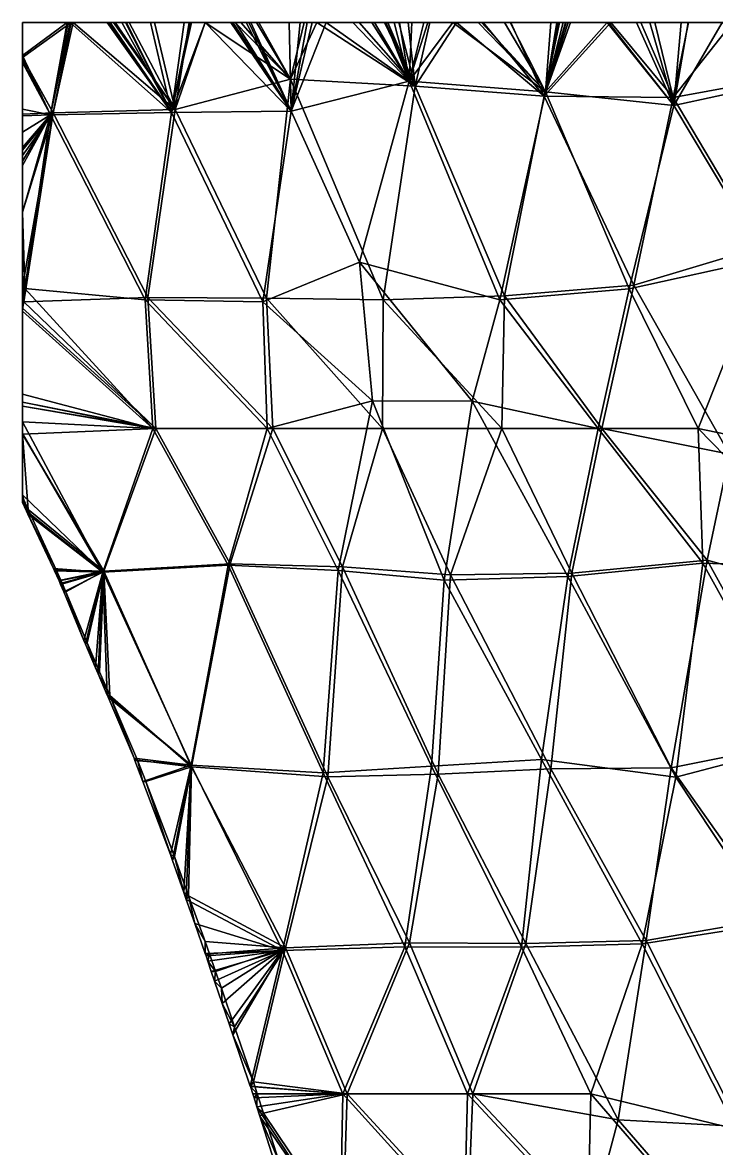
# Model space of a CAD drawing. Extents: x 373697 to 374005, y 6959904 to 6960301.
# Drawn here: x 373696.9 to 373808.4, y 6960119.6 to 6960300.5 of the extents above; entities that cross this region are included whole.
import ezdxf

# ---------------------------------------------------------------- set-up
doc = ezdxf.new("R2010")
doc.units = 0
doc.layers.add('Falla_Este', color=7, linetype='CONTINUOUS')

msp = doc.modelspace()

# ---------------------------------------------------------------- linework, layer by layer
at = {"layer": 'Falla_Este'}
for points in [[(373696.93, 6960300.54, 58.65), (373696.93, 6960295.25, 55.69), (373696.93, 6960300.54, 57.58)], [(373696.93, 6960295.25, 55.69), (373696.93, 6960294.94, 54.48), (373696.93, 6960300.54, 57.58)], [(373704.12, 6960300.54, 67.99), (373696.93, 6960300.54, 58.65), (373704.76, 6960300.54, 67.64)], [(373696.93, 6960300.54, 58.65), (373696.93, 6960300.54, 57.58), (373704.76, 6960300.54, 67.64)], [(373696.93, 6960294.94, 54.48), (373704.76, 6960300.54, 67.64), (373696.93, 6960300.54, 57.58)], [(373696.93, 6960294.94, 54.48), (373701.83, 6960286.06, 55.87), (373704.76, 6960300.54, 67.64)], [(373696.93, 6960300.54, 58.65), (373704.12, 6960300.54, 67.99), (373696.93, 6960295.25, 55.69)], [(373704.12, 6960300.54, 67.99), (373701.41, 6960285.71, 56.19), (373696.93, 6960295.25, 55.69)], [(373704.27, 6960300.54, 68.2), (373701.41, 6960285.71, 56.19), (373704.12, 6960300.54, 67.99)], [(373704.56, 6960300.54, 68.58), (373701.41, 6960285.71, 56.19), (373704.27, 6960300.54, 68.2)], [(373720.86, 6960286.08, 82.58), (373701.41, 6960285.71, 56.19), (373704.56, 6960300.54, 68.58)], [(373704.76, 6960300.54, 67.64), (373701.83, 6960286.06, 55.87), (373705.07, 6960300.54, 68.05)], [(373701.83, 6960286.06, 55.87), (373721.42, 6960286.57, 82.15), (373705.07, 6960300.54, 68.05)], [(373704.27, 6960300.54, 68.2), (373704.12, 6960300.54, 67.99), (373704.76, 6960300.54, 67.64)], [(373704.56, 6960300.54, 68.58), (373704.27, 6960300.54, 68.2), (373705.07, 6960300.54, 68.05)], [(373704.27, 6960300.54, 68.2), (373704.76, 6960300.54, 67.64), (373705.07, 6960300.54, 68.05)], [(373710.54, 6960300.54, 76.64), (373704.56, 6960300.54, 68.58), (373705.07, 6960300.54, 68.05)], [(373720.86, 6960286.08, 82.58), (373704.56, 6960300.54, 68.58), (373710.54, 6960300.54, 76.64)], [(373705.07, 6960300.54, 68.05), (373711.54, 6960300.54, 76.64), (373710.54, 6960300.54, 76.64)], [(373705.07, 6960300.54, 68.05), (373721.42, 6960286.57, 82.15), (373711.54, 6960300.54, 76.64)], [(373711.54, 6960300.54, 76.64), (373710.79, 6960300.54, 76.98), (373710.54, 6960300.54, 76.64)], [(373720.86, 6960286.08, 82.58), (373710.54, 6960300.54, 76.64), (373710.79, 6960300.54, 76.98)], [(373711.81, 6960300.54, 77), (373710.79, 6960300.54, 76.98), (373711.54, 6960300.54, 76.64)], [(373710.98, 6960300.54, 77.23), (373710.79, 6960300.54, 76.98), (373711.81, 6960300.54, 77)], [(373720.86, 6960286.08, 82.58), (373710.79, 6960300.54, 76.98), (373710.98, 6960300.54, 77.23)], [(373710.98, 6960300.54, 77.23), (373711.81, 6960300.54, 77), (373712.86, 6960300.54, 79.77)], [(373712.86, 6960300.54, 79.77), (373720.86, 6960286.08, 82.58), (373710.98, 6960300.54, 77.23)], [(373711.54, 6960300.54, 76.64), (373721.42, 6960286.57, 82.15), (373711.81, 6960300.54, 77)], [(373712.86, 6960300.54, 79.77), (373711.81, 6960300.54, 77), (373714.07, 6960300.54, 80)], [(373721.42, 6960286.57, 82.15), (373714.07, 6960300.54, 80), (373711.81, 6960300.54, 77)], [(373713.49, 6960300.54, 80.61), (373712.86, 6960300.54, 79.77), (373714.07, 6960300.54, 80)], [(373720.86, 6960286.08, 82.58), (373712.86, 6960300.54, 79.77), (373713.49, 6960300.54, 80.61)], [(373713.6, 6960300.54, 80.76), (373713.49, 6960300.54, 80.61), (373714.07, 6960300.54, 80)], [(373713.6, 6960300.54, 80.76), (373720.86, 6960286.08, 82.58), (373713.49, 6960300.54, 80.61)], [(373717.5, 6960300.54, 85.9), (373713.6, 6960300.54, 80.76), (373718.1, 6960300.54, 85.25)], [(373714.07, 6960300.54, 80), (373718.1, 6960300.54, 85.25), (373713.6, 6960300.54, 80.76)], [(373717.5, 6960300.54, 85.9), (373720.86, 6960286.08, 82.58), (373713.6, 6960300.54, 80.76)], [(373714.07, 6960300.54, 80), (373721.42, 6960286.57, 82.15), (373718.1, 6960300.54, 85.25)], [(373722.89, 6960300.54, 93.01), (373717.5, 6960300.54, 85.9), (373723.7, 6960300.54, 92.56)], [(373718.1, 6960300.54, 85.25), (373723.7, 6960300.54, 92.56), (373717.5, 6960300.54, 85.9)], [(373722.89, 6960300.54, 93.01), (373720.86, 6960286.08, 82.58), (373717.5, 6960300.54, 85.9)], [(373718.1, 6960300.54, 85.25), (373721.42, 6960286.57, 82.15), (373723.7, 6960300.54, 92.56)], [(373720.86, 6960286.08, 82.58), (373722.89, 6960300.54, 93.01), (373723.82, 6960300.54, 94.25)], [(373724.04, 6960300.54, 94.54), (373720.86, 6960286.08, 82.58), (373723.82, 6960300.54, 94.25)], [(373726.26, 6960300.54, 97.59), (373720.86, 6960286.08, 82.58), (373724.04, 6960300.54, 94.54)], [(373740.09, 6960286.31, 109.07), (373720.86, 6960286.08, 82.58), (373726.26, 6960300.54, 97.59)], [(373723.7, 6960300.54, 92.56), (373721.42, 6960286.57, 82.15), (373726.26, 6960300.54, 96.01)], [(373726.26, 6960300.54, 96.01), (373721.42, 6960286.57, 82.15), (373739.99, 6960291.44, 109.76)], [(373723.82, 6960300.54, 94.25), (373722.89, 6960300.54, 93.01), (373723.7, 6960300.54, 92.56)], [(373724.04, 6960300.54, 94.54), (373723.82, 6960300.54, 94.25), (373723.7, 6960300.54, 92.56)], [(373724.04, 6960300.54, 94.54), (373723.7, 6960300.54, 92.56), (373726.26, 6960300.54, 96.01)], [(373726.26, 6960300.54, 97.59), (373724.04, 6960300.54, 94.54), (373726.26, 6960300.54, 96.01)], [(373730.39, 6960300.54, 103.25), (373726.26, 6960300.54, 97.59), (373731.09, 6960300.54, 102.52)], [(373726.26, 6960300.54, 97.59), (373726.26, 6960300.54, 96.01), (373731.09, 6960300.54, 102.52)], [(373726.26, 6960300.54, 96.01), (373739.99, 6960291.44, 109.76), (373731.09, 6960300.54, 102.52)], [(373740.09, 6960286.31, 109.07), (373726.26, 6960300.54, 97.59), (373730.39, 6960300.54, 103.25)], [(373730.68, 6960300.54, 103.66), (373730.39, 6960300.54, 103.25), (373731.09, 6960300.54, 102.52)], [(373730.68, 6960300.54, 103.66), (373740.09, 6960286.31, 109.07), (373730.39, 6960300.54, 103.25)], [(373731.14, 6960300.54, 104.29), (373730.68, 6960300.54, 103.66), (373731.98, 6960300.54, 103.72)], [(373730.68, 6960300.54, 103.66), (373731.09, 6960300.54, 102.52), (373731.98, 6960300.54, 103.72)], [(373731.14, 6960300.54, 104.29), (373740.09, 6960286.31, 109.07), (373730.68, 6960300.54, 103.66)], [(373731.09, 6960300.54, 102.52), (373739.99, 6960291.44, 109.76), (373731.98, 6960300.54, 103.72)], [(373732.87, 6960300.54, 106.66), (373731.14, 6960300.54, 104.29), (373731.98, 6960300.54, 103.72)], [(373740.09, 6960286.31, 109.07), (373731.14, 6960300.54, 104.29), (373732.87, 6960300.54, 106.66)], [(373732.87, 6960300.54, 106.66), (373731.98, 6960300.54, 103.72), (373734.48, 6960300.54, 107.11)], [(373739.99, 6960291.44, 109.76), (373734.48, 6960300.54, 107.11), (373731.98, 6960300.54, 103.72)], [(373733.28, 6960300.54, 107.18), (373732.87, 6960300.54, 106.66), (373734.48, 6960300.54, 107.11)], [(373733.28, 6960300.54, 107.18), (373740.09, 6960286.31, 109.07), (373732.87, 6960300.54, 106.66)], [(373733.61, 6960300.54, 107.62), (373733.28, 6960300.54, 107.18), (373734.48, 6960300.54, 107.11)], [(373733.61, 6960300.54, 107.62), (373740.09, 6960286.31, 109.07), (373733.28, 6960300.54, 107.18)], [(373734.48, 6960300.54, 107.11), (373734.88, 6960300.54, 107.62), (373733.61, 6960300.54, 107.62)], [(373734.88, 6960300.54, 107.62), (373739.75, 6960300.54, 115.59), (373733.61, 6960300.54, 107.62)], [(373739.75, 6960300.54, 115.59), (373740.09, 6960286.31, 109.07), (373733.61, 6960300.54, 107.62)], [(373734.48, 6960300.54, 107.11), (373739.99, 6960291.44, 109.76), (373734.88, 6960300.54, 107.62)], [(373739.75, 6960300.54, 115.59), (373734.88, 6960300.54, 107.62), (373742.16, 6960300.54, 117.01)], [(373734.88, 6960300.54, 107.62), (373739.99, 6960291.44, 109.76), (373742.16, 6960300.54, 117.01)], [(373741.52, 6960300.54, 117.87), (373739.75, 6960300.54, 115.59), (373742.16, 6960300.54, 117.01)], [(373741.52, 6960300.54, 117.87), (373740.09, 6960286.31, 109.07), (373739.75, 6960300.54, 115.59)], [(373742.16, 6960300.54, 117.01), (373739.99, 6960291.44, 109.76), (373744.19, 6960300.54, 119.66)], [(373744.19, 6960300.54, 119.66), (373739.99, 6960291.44, 109.76), (373760.01, 6960290.31, 135.34)], [(373740.09, 6960286.31, 109.07), (373741.52, 6960300.54, 117.87), (373742.62, 6960300.54, 119.3)], [(373743.47, 6960300.54, 120.42), (373740.09, 6960286.31, 109.07), (373742.62, 6960300.54, 119.3)], [(373745.7, 6960300.54, 123.35), (373740.09, 6960286.31, 109.07), (373743.47, 6960300.54, 120.42)], [(373759.02, 6960291.11, 136.25), (373740.09, 6960286.31, 109.07), (373745.7, 6960300.54, 123.35)], [(373742.62, 6960300.54, 119.3), (373741.52, 6960300.54, 117.87), (373742.16, 6960300.54, 117.01)], [(373742.62, 6960300.54, 119.3), (373742.16, 6960300.54, 117.01), (373744.19, 6960300.54, 119.66)], [(373743.47, 6960300.54, 120.42), (373742.62, 6960300.54, 119.3), (373744.19, 6960300.54, 119.66)], [(373745.7, 6960300.54, 123.35), (373743.47, 6960300.54, 120.42), (373744.19, 6960300.54, 119.66)], [(373745.7, 6960300.54, 123.35), (373744.19, 6960300.54, 119.66), (373751.01, 6960300.54, 128.56)], [(373744.19, 6960300.54, 119.66), (373760.01, 6960290.31, 135.34), (373751.01, 6960300.54, 128.56)], [(373749.99, 6960300.54, 128.98), (373745.7, 6960300.54, 123.35), (373751.01, 6960300.54, 128.56)], [(373759.02, 6960291.11, 136.25), (373745.7, 6960300.54, 123.35), (373749.99, 6960300.54, 128.98)], [(373753.01, 6960300.54, 132.94), (373749.99, 6960300.54, 128.98), (373751.01, 6960300.54, 128.56)], [(373759.02, 6960291.11, 136.25), (373749.99, 6960300.54, 128.98), (373753.01, 6960300.54, 132.94)], [(373753.01, 6960300.54, 132.94), (373751.01, 6960300.54, 128.56), (373755.04, 6960300.54, 133.82)], [(373751.01, 6960300.54, 128.56), (373760.01, 6960290.31, 135.34), (373755.04, 6960300.54, 133.82)], [(373753.48, 6960300.54, 133.56), (373753.01, 6960300.54, 132.94), (373755.04, 6960300.54, 133.82)], [(373759.02, 6960291.11, 136.25), (373753.01, 6960300.54, 132.94), (373753.48, 6960300.54, 133.56)], [(373755.27, 6960300.54, 135.81), (373753.48, 6960300.54, 133.56), (373755.04, 6960300.54, 133.82)], [(373755.27, 6960300.54, 135.81), (373759.02, 6960291.11, 136.25), (373753.48, 6960300.54, 133.56)], [(373755.27, 6960300.54, 135.81), (373755.04, 6960300.54, 133.82), (373755.59, 6960300.54, 134.51)], [(373760.01, 6960290.31, 135.34), (373755.59, 6960300.54, 134.51), (373755.04, 6960300.54, 133.82)], [(373755.59, 6960300.54, 136.21), (373755.27, 6960300.54, 135.81), (373755.59, 6960300.54, 134.51)], [(373755.59, 6960300.54, 136.21), (373759.02, 6960291.11, 136.25), (373755.27, 6960300.54, 135.81)], [(373756.62, 6960300.54, 137.5), (373755.59, 6960300.54, 136.21), (373757.37, 6960300.54, 136.72)], [(373755.59, 6960300.54, 136.21), (373755.59, 6960300.54, 134.51), (373757.37, 6960300.54, 136.72)], [(373760.01, 6960290.31, 135.34), (373757.37, 6960300.54, 136.72), (373755.59, 6960300.54, 134.51)], [(373756.62, 6960300.54, 137.5), (373759.02, 6960291.11, 136.25), (373755.59, 6960300.54, 136.21)], [(373757.37, 6960300.54, 136.72), (373757.48, 6960300.54, 138.59), (373756.62, 6960300.54, 137.5)], [(373757.48, 6960300.54, 138.59), (373759.02, 6960291.11, 136.25), (373756.62, 6960300.54, 137.5)], [(373758.87, 6960300.54, 138.59), (373757.48, 6960300.54, 138.59), (373757.37, 6960300.54, 136.72)], [(373760.01, 6960290.31, 135.34), (373758.87, 6960300.54, 138.59), (373757.37, 6960300.54, 136.72)], [(373758.87, 6960300.54, 138.59), (373759.45, 6960300.54, 141.07), (373757.48, 6960300.54, 138.59)], [(373759.45, 6960300.54, 141.07), (373759.02, 6960291.11, 136.25), (373757.48, 6960300.54, 138.59)], [(373762.36, 6960300.54, 142.93), (373759.45, 6960300.54, 141.07), (373758.87, 6960300.54, 138.59)], [(373760.01, 6960290.31, 135.34), (373762.36, 6960300.54, 142.93), (373758.87, 6960300.54, 138.59)], [(373761.37, 6960300.54, 143.48), (373759.02, 6960291.11, 136.25), (373759.45, 6960300.54, 141.07)], [(373762.01, 6960300.54, 144.27), (373759.02, 6960291.11, 136.25), (373761.37, 6960300.54, 143.48)], [(373766.05, 6960300.54, 149.23), (373759.02, 6960291.11, 136.25), (373762.01, 6960300.54, 144.27)], [(373780.92, 6960289.42, 162.39), (373759.02, 6960291.11, 136.25), (373766.05, 6960300.54, 149.23)], [(373761.37, 6960300.54, 143.48), (373759.45, 6960300.54, 141.07), (373762.36, 6960300.54, 142.93)], [(373760.01, 6960290.31, 135.34), (373766.61, 6960300.54, 148.16), (373762.36, 6960300.54, 142.93)], [(373760.01, 6960290.31, 135.34), (373780.73, 6960288.7, 160.08), (373766.61, 6960300.54, 148.16)], [(373762.01, 6960300.54, 144.27), (373761.37, 6960300.54, 143.48), (373762.36, 6960300.54, 142.93)], [(373766.05, 6960300.54, 149.23), (373762.01, 6960300.54, 144.27), (373766.61, 6960300.54, 148.16)], [(373762.01, 6960300.54, 144.27), (373762.36, 6960300.54, 142.93), (373766.61, 6960300.54, 148.16)], [(373770.12, 6960300.54, 154.23), (373766.05, 6960300.54, 149.23), (373770.89, 6960300.54, 153.41)], [(373766.05, 6960300.54, 149.23), (373766.61, 6960300.54, 148.16), (373770.89, 6960300.54, 153.41)], [(373780.92, 6960289.42, 162.39), (373766.05, 6960300.54, 149.23), (373770.12, 6960300.54, 154.23)], [(373766.61, 6960300.54, 148.16), (373780.73, 6960288.7, 160.08), (373770.89, 6960300.54, 153.41)], [(373770.66, 6960300.54, 154.89), (373770.12, 6960300.54, 154.23), (373770.89, 6960300.54, 153.41)], [(373780.92, 6960289.42, 162.39), (373770.12, 6960300.54, 154.23), (373770.66, 6960300.54, 154.89)], [(373770.89, 6960300.54, 153.41), (373775.33, 6960300.54, 158.88), (373770.66, 6960300.54, 154.89)], [(373774.34, 6960300.54, 159.42), (373770.66, 6960300.54, 154.89), (373775.33, 6960300.54, 158.88)], [(373774.34, 6960300.54, 159.42), (373780.92, 6960289.42, 162.39), (373770.66, 6960300.54, 154.89)], [(373770.89, 6960300.54, 153.41), (373780.73, 6960288.7, 160.08), (373775.33, 6960300.54, 158.88)], [(373775.25, 6960300.54, 160.54), (373774.34, 6960300.54, 159.42), (373775.33, 6960300.54, 158.88)], [(373775.25, 6960300.54, 160.54), (373780.92, 6960289.42, 162.39), (373774.34, 6960300.54, 159.42)], [(373775.33, 6960300.54, 158.88), (373783.19, 6960300.54, 168.32), (373775.25, 6960300.54, 160.54)], [(373781.76, 6960300.54, 168.38), (373775.25, 6960300.54, 160.54), (373783.19, 6960300.54, 168.32)], [(373781.76, 6960300.54, 168.38), (373780.92, 6960289.42, 162.39), (373775.25, 6960300.54, 160.54)], [(373780.73, 6960288.7, 160.08), (373783.19, 6960300.54, 168.32), (373775.33, 6960300.54, 158.88)], [(373784.26, 6960300.54, 169.57), (373780.73, 6960288.7, 160.08), (373784.57, 6960300.54, 169.94)], [(373783.19, 6960300.54, 168.32), (373780.73, 6960288.7, 160.08), (373784.26, 6960300.54, 169.57)], [(373784.57, 6960300.54, 169.94), (373780.73, 6960288.7, 160.08), (373784.92, 6960300.54, 170.35)], [(373784.92, 6960300.54, 170.35), (373780.73, 6960288.7, 160.08), (373791.41, 6960300.54, 177.94)], [(373791.41, 6960300.54, 177.94), (373780.73, 6960288.7, 160.08), (373801.41, 6960288.48, 184.19)], [(373782.74, 6960300.54, 169.57), (373780.92, 6960289.42, 162.39), (373781.76, 6960300.54, 168.38)], [(373782.97, 6960300.54, 169.84), (373780.92, 6960289.42, 162.39), (373782.74, 6960300.54, 169.57)], [(373783.03, 6960300.54, 169.92), (373780.92, 6960289.42, 162.39), (373782.97, 6960300.54, 169.84)], [(373783.77, 6960300.54, 170.78), (373780.92, 6960289.42, 162.39), (373783.03, 6960300.54, 169.92)], [(373784.11, 6960300.54, 171.18), (373780.92, 6960289.42, 162.39), (373783.77, 6960300.54, 170.78)], [(373784.92, 6960300.54, 172.14), (373780.92, 6960289.42, 162.39), (373784.11, 6960300.54, 171.18)], [(373790.82, 6960300.54, 179.05), (373780.92, 6960289.42, 162.39), (373784.92, 6960300.54, 172.14)], [(373801.56, 6960287.21, 185.59), (373780.92, 6960289.42, 162.39), (373790.82, 6960300.54, 179.05)], [(373782.74, 6960300.54, 169.57), (373781.76, 6960300.54, 168.38), (373783.19, 6960300.54, 168.32)], [(373783.19, 6960300.54, 168.32), (373784.26, 6960300.54, 169.57), (373782.74, 6960300.54, 169.57)], [(373784.26, 6960300.54, 169.57), (373782.97, 6960300.54, 169.84), (373782.74, 6960300.54, 169.57)], [(373784.26, 6960300.54, 169.57), (373783.03, 6960300.54, 169.92), (373782.97, 6960300.54, 169.84)], [(373784.57, 6960300.54, 169.94), (373783.03, 6960300.54, 169.92), (373784.26, 6960300.54, 169.57)], [(373783.77, 6960300.54, 170.78), (373783.03, 6960300.54, 169.92), (373784.57, 6960300.54, 169.94)], [(373784.11, 6960300.54, 171.18), (373783.77, 6960300.54, 170.78), (373784.92, 6960300.54, 170.35)], [(373783.77, 6960300.54, 170.78), (373784.57, 6960300.54, 169.94), (373784.92, 6960300.54, 170.35)], [(373784.92, 6960300.54, 172.14), (373784.11, 6960300.54, 171.18), (373784.92, 6960300.54, 170.35)], [(373790.82, 6960300.54, 179.05), (373784.92, 6960300.54, 172.14), (373791.41, 6960300.54, 177.94)], [(373784.92, 6960300.54, 172.14), (373784.92, 6960300.54, 170.35), (373791.41, 6960300.54, 177.94)], [(373791.02, 6960300.54, 179.29), (373790.82, 6960300.54, 179.05), (373791.41, 6960300.54, 177.94)], [(373791.02, 6960300.54, 179.29), (373801.56, 6960287.21, 185.59), (373790.82, 6960300.54, 179.05)], [(373795.53, 6960300.54, 184.57), (373791.02, 6960300.54, 179.29), (373796.21, 6960300.54, 183.56)], [(373791.02, 6960300.54, 179.29), (373791.41, 6960300.54, 177.94), (373796.21, 6960300.54, 183.56)], [(373801.56, 6960287.21, 185.59), (373791.02, 6960300.54, 179.29), (373795.53, 6960300.54, 184.57)], [(373801.41, 6960288.48, 184.19), (373796.21, 6960300.54, 183.56), (373791.41, 6960300.54, 177.94)], [(373795.53, 6960300.54, 184.58), (373795.53, 6960300.54, 184.57), (373796.21, 6960300.54, 183.56)], [(373797.67, 6960300.54, 187.08), (373795.53, 6960300.54, 184.58), (373798.49, 6960300.54, 186.21)], [(373795.53, 6960300.54, 184.58), (373796.21, 6960300.54, 183.56), (373798.49, 6960300.54, 186.21)], [(373795.53, 6960300.54, 184.58), (373801.56, 6960287.21, 185.59), (373795.53, 6960300.54, 184.57)], [(373797.67, 6960300.54, 187.08), (373801.56, 6960287.21, 185.59), (373795.53, 6960300.54, 184.58)], [(373801.41, 6960288.48, 184.19), (373798.49, 6960300.54, 186.21), (373796.21, 6960300.54, 183.56)], [(373802.72, 6960300.54, 192.97), (373797.67, 6960300.54, 187.08), (373798.49, 6960300.54, 186.21)], [(373802.72, 6960300.54, 192.97), (373801.56, 6960287.21, 185.59), (373797.67, 6960300.54, 187.08)], [(373802.72, 6960300.54, 192.97), (373798.49, 6960300.54, 186.21), (373803.88, 6960300.54, 192.48)], [(373801.41, 6960288.48, 184.19), (373803.88, 6960300.54, 192.48), (373798.49, 6960300.54, 186.21)], [(373801.41, 6960288.48, 184.19), (373823.13, 6960292.45, 210.73), (373810.96, 6960300.54, 200.54)], [(373801.41, 6960288.48, 184.19), (373810.96, 6960300.54, 200.54), (373803.88, 6960300.54, 192.48)], [(373801.56, 6960287.21, 185.59), (373802.72, 6960300.54, 192.97), (373803.82, 6960300.54, 194.26)], [(373809.3, 6960300.54, 200.54), (373801.56, 6960287.21, 185.59), (373803.82, 6960300.54, 194.26)], [(373822.24, 6960291.73, 211.33), (373801.56, 6960287.21, 185.59), (373809.3, 6960300.54, 200.54)], [(373803.88, 6960300.54, 192.48), (373803.82, 6960300.54, 194.26), (373802.72, 6960300.54, 192.97)], [(373810.96, 6960300.54, 200.54), (373809.3, 6960300.54, 200.54), (373803.82, 6960300.54, 194.26)], [(373810.96, 6960300.54, 200.54), (373803.82, 6960300.54, 194.26), (373803.88, 6960300.54, 192.48)], [(373696.93, 6960295.25, 55.69), (373696.93, 6960295.14, 55.63), (373696.93, 6960294.94, 54.48)], [(373696.93, 6960295.25, 55.69), (373701.41, 6960285.71, 56.19), (373696.93, 6960295.14, 55.63)], [(373696.93, 6960294.83, 54.42), (373696.93, 6960295.14, 55.63), (373696.93, 6960294.45, 55.24)], [(373696.93, 6960295.14, 55.63), (373696.93, 6960294.83, 54.42), (373696.93, 6960294.94, 54.48)], [(373696.93, 6960295.14, 55.63), (373701.41, 6960285.71, 56.19), (373696.93, 6960294.45, 55.24)], [(373701.83, 6960286.06, 55.87), (373696.93, 6960294.94, 54.48), (373696.93, 6960294.83, 54.42)], [(373696.93, 6960294.83, 54.42), (373696.93, 6960294.13, 55.07), (373696.93, 6960286.61, 50.92)], [(373696.93, 6960294.83, 54.42), (373696.93, 6960294.45, 55.24), (373696.93, 6960294.13, 55.07)], [(373696.93, 6960294.83, 54.42), (373696.93, 6960286.61, 50.92), (373696.93, 6960285.84, 49.51)], [(373701.83, 6960286.06, 55.87), (373696.93, 6960294.83, 54.42), (373696.93, 6960285.84, 49.51)], [(373701.41, 6960285.71, 56.19), (373696.93, 6960294.13, 55.07), (373696.93, 6960294.45, 55.24)], [(373701.41, 6960285.71, 56.19), (373696.93, 6960286.61, 50.92), (373696.93, 6960294.13, 55.07)], [(373801.41, 6960288.48, 184.19), (373815.66, 6960264.52, 189.4), (373823.13, 6960292.45, 210.73)], [(373721.42, 6960286.57, 82.15), (373736.12, 6960256.24, 85.45), (373739.99, 6960291.44, 109.76)], [(373739.99, 6960291.44, 109.76), (373736.12, 6960256.24, 85.45), (373754.86, 6960255.97, 112.25)], [(373739.99, 6960291.44, 109.76), (373754.86, 6960255.97, 112.25), (373760.01, 6960290.31, 135.34)], [(373759.02, 6960291.11, 136.25), (373751.05, 6960262.05, 111.99), (373740.09, 6960286.31, 109.07)], [(373773.57, 6960256, 138.71), (373751.05, 6960262.05, 111.99), (373759.02, 6960291.11, 136.25)], [(373780.92, 6960289.42, 162.39), (373773.57, 6960256, 138.71), (373759.02, 6960291.11, 136.25)], [(373822.24, 6960291.73, 211.33), (373816.27, 6960262.57, 190.99), (373801.56, 6960287.21, 185.59)], [(373760.01, 6960290.31, 135.34), (373754.86, 6960255.97, 112.25), (373774.35, 6960256.65, 138.17)], [(373760.01, 6960290.31, 135.34), (373774.35, 6960256.65, 138.17), (373780.73, 6960288.7, 160.08)], [(373780.92, 6960289.42, 162.39), (373794.36, 6960257.74, 163.97), (373773.57, 6960256, 138.71)], [(373774.35, 6960256.65, 138.17), (373795.12, 6960258.35, 163.45), (373780.73, 6960288.7, 160.08)], [(373780.73, 6960288.7, 160.08), (373795.12, 6960258.35, 163.45), (373801.41, 6960288.48, 184.19)], [(373794.36, 6960257.74, 163.97), (373780.92, 6960289.42, 162.39), (373801.56, 6960287.21, 185.59)], [(373816.27, 6960262.57, 190.99), (373794.36, 6960257.74, 163.97), (373801.56, 6960287.21, 185.59)], [(373795.12, 6960258.35, 163.45), (373815.66, 6960264.52, 189.4), (373801.41, 6960288.48, 184.19)], [(373696.93, 6960286.61, 50.92), (373696.93, 6960285.53, 50.33), (373696.93, 6960285.84, 49.51)], [(373701.41, 6960285.71, 56.19), (373696.93, 6960285.53, 50.33), (373696.93, 6960286.61, 50.92)], [(373696.93, 6960279.16, 45.66), (373701.83, 6960286.06, 55.87), (373696.93, 6960280.05, 46.17)], [(373696.93, 6960258.14, 33.56), (373701.83, 6960286.06, 55.87), (373696.93, 6960270.06, 40.42)], [(373697.12, 6960255.65, 32.37), (373701.83, 6960286.06, 55.87), (373696.93, 6960258.14, 33.56)], [(373696.93, 6960270.06, 40.42), (373701.83, 6960286.06, 55.87), (373696.93, 6960279.16, 45.66)], [(373701.83, 6960286.06, 55.87), (373696.93, 6960285.84, 49.51), (373696.93, 6960280.05, 46.17)], [(373696.93, 6960285.84, 49.51), (373696.93, 6960282.92, 48.8), (373696.93, 6960280.05, 46.17)], [(373696.93, 6960285.84, 49.51), (373696.93, 6960285.53, 50.33), (373696.93, 6960282.92, 48.8)], [(373696.93, 6960280.45, 47.35), (373701.41, 6960285.71, 56.19), (373696.93, 6960278.29, 46.08)], [(373701.41, 6960285.71, 56.19), (373697.3, 6960257.8, 34.55), (373696.93, 6960270.06, 41.25)], [(373701.41, 6960285.71, 56.19), (373696.93, 6960277.58, 45.66), (373696.93, 6960278.29, 46.08)], [(373696.93, 6960277.58, 45.66), (373701.41, 6960285.71, 56.19), (373696.93, 6960270.06, 41.25)], [(373701.41, 6960285.71, 56.19), (373696.93, 6960280.45, 47.35), (373696.93, 6960282.92, 48.8)], [(373701.41, 6960285.71, 56.19), (373696.93, 6960282.92, 48.8), (373696.93, 6960285.53, 50.33)], [(373701.83, 6960286.06, 55.87), (373697.12, 6960255.65, 32.37), (373717.05, 6960256.34, 58.6)], [(373716.63, 6960255.97, 58.96), (373697.3, 6960257.8, 34.55), (373701.41, 6960285.71, 56.19)], [(373720.86, 6960286.08, 82.58), (373716.63, 6960255.97, 58.96), (373701.41, 6960285.71, 56.19)], [(373701.83, 6960286.06, 55.87), (373717.05, 6960256.34, 58.6), (373721.42, 6960286.57, 82.15)], [(373720.86, 6960286.08, 82.58), (373735.51, 6960255.65, 86), (373716.63, 6960255.97, 58.96)], [(373717.05, 6960256.34, 58.6), (373736.12, 6960256.24, 85.45), (373721.42, 6960286.57, 82.15)], [(373740.09, 6960286.31, 109.07), (373735.51, 6960255.65, 86), (373720.86, 6960286.08, 82.58)], [(373751.05, 6960262.05, 111.99), (373735.51, 6960255.65, 86), (373740.09, 6960286.31, 109.07)], [(373696.93, 6960280.05, 46.17), (373696.93, 6960282.92, 48.8), (373696.93, 6960280.45, 47.35)], [(373696.93, 6960280.05, 46.17), (373696.93, 6960280.45, 47.35), (373696.93, 6960278.29, 46.08)], [(373696.93, 6960279.16, 45.66), (373696.93, 6960280.05, 46.17), (373696.93, 6960278.29, 46.08)], [(373696.93, 6960278.29, 46.08), (373696.93, 6960277.58, 45.66), (373696.93, 6960279.16, 45.66)], [(373696.93, 6960277.58, 45.66), (373696.93, 6960270.06, 40.42), (373696.93, 6960279.16, 45.66)], [(373696.93, 6960270.06, 40.42), (373696.93, 6960277.58, 45.66), (373696.93, 6960270.06, 41.25)], [(373696.93, 6960270.06, 40.42), (373696.93, 6960270.06, 41.25), (373696.93, 6960259.78, 35.23)], [(373696.93, 6960270.06, 40.42), (373696.93, 6960259.78, 35.23), (373696.93, 6960258.14, 33.56)], [(373696.93, 6960270.06, 41.25), (373697.3, 6960257.8, 34.55), (373696.93, 6960259.78, 35.23)], [(373795.12, 6960258.35, 163.45), (373810.5, 6960231.18, 168), (373815.66, 6960264.52, 189.4)], [(373751.05, 6960262.05, 111.99), (373753.14, 6960239.74, 103.46), (373735.51, 6960255.65, 86)], [(373751.05, 6960262.05, 111.99), (373769.15, 6960239.69, 126.05), (373753.14, 6960239.74, 103.46)], [(373751.05, 6960262.05, 111.99), (373773.57, 6960256, 138.71), (373769.15, 6960239.69, 126.05)], [(373816.27, 6960262.57, 190.99), (373805.45, 6960235.33, 166.04), (373794.36, 6960257.74, 163.97)], [(373816.27, 6960262.57, 190.99), (373830.78, 6960230.09, 191.54), (373805.45, 6960235.33, 166.04)], [(373696.93, 6960259.78, 35.23), (373696.93, 6960258.44, 34.44), (373696.93, 6960258.14, 33.56)], [(373696.93, 6960259.78, 35.23), (373697.3, 6960257.8, 34.55), (373696.93, 6960258.44, 34.44)], [(373696.93, 6960258.44, 34.44), (373696.93, 6960257.88, 34.13), (373696.93, 6960258.14, 33.56)], [(373697.3, 6960257.8, 34.55), (373696.93, 6960257.88, 34.13), (373696.93, 6960258.44, 34.44)], [(373696.93, 6960258.14, 33.56), (373696.93, 6960257.56, 33.94), (373696.93, 6960256.02, 32.34)], [(373696.93, 6960257.88, 34.13), (373696.93, 6960257.56, 33.94), (373696.93, 6960258.14, 33.56)], [(373697.12, 6960255.65, 32.37), (373696.93, 6960258.14, 33.56), (373696.93, 6960256.02, 32.34)], [(373696.93, 6960257.88, 34.13), (373697.3, 6960257.8, 34.55), (373696.93, 6960257.56, 33.94)], [(373774.35, 6960256.65, 138.17), (373789.96, 6960235.33, 147.37), (373795.12, 6960258.35, 163.45)], [(373789.96, 6960235.33, 147.37), (373810.5, 6960231.18, 168), (373795.12, 6960258.35, 163.45)], [(373697.3, 6960257.8, 34.55), (373696.93, 6960255.86, 32.96), (373696.93, 6960257.56, 33.94)], [(373696.93, 6960255.51, 32.76), (373696.93, 6960255.86, 32.96), (373697.3, 6960257.8, 34.55)], [(373696.93, 6960254.19, 32), (373696.93, 6960255.2, 32.58), (373697.3, 6960257.8, 34.55)], [(373696.93, 6960255.2, 32.58), (373696.93, 6960255.51, 32.76), (373697.3, 6960257.8, 34.55)], [(373696.93, 6960254.19, 32), (373697.3, 6960257.8, 34.55), (373717.85, 6960235.33, 47.56)], [(373696.93, 6960256.02, 32.34), (373696.93, 6960257.56, 33.94), (373696.93, 6960255.86, 32.96)], [(373697.12, 6960255.65, 32.37), (373718.35, 6960235.33, 47.37), (373717.05, 6960256.34, 58.6)], [(373716.63, 6960255.97, 58.96), (373717.85, 6960235.33, 47.56), (373697.3, 6960257.8, 34.55)], [(373717.05, 6960256.34, 58.6), (373737.11, 6960235.33, 73.85), (373736.12, 6960256.24, 85.45)], [(373717.05, 6960256.34, 58.6), (373718.35, 6960235.33, 47.37), (373737.11, 6960235.33, 73.85)], [(373736.12, 6960256.24, 85.45), (373754.73, 6960235.33, 101.17), (373754.86, 6960255.97, 112.25)], [(373736.12, 6960256.24, 85.45), (373737.11, 6960235.33, 73.85), (373754.73, 6960235.33, 101.17)], [(373754.86, 6960255.97, 112.25), (373773.9, 6960235.33, 128.28), (373774.35, 6960256.65, 138.17)], [(373794.36, 6960257.74, 163.97), (373789.36, 6960235.33, 148.23), (373773.57, 6960256, 138.71)], [(373774.35, 6960256.65, 138.17), (373773.9, 6960235.33, 128.28), (373789.96, 6960235.33, 147.37)], [(373794.36, 6960257.74, 163.97), (373805.45, 6960235.33, 166.04), (373789.36, 6960235.33, 148.23)], [(373696.93, 6960255.86, 32.96), (373696.93, 6960255.51, 32.76), (373696.93, 6960256.02, 32.34)], [(373696.93, 6960256.02, 32.34), (373696.93, 6960255.51, 32.76), (373696.93, 6960255.7, 32.16)], [(373697.12, 6960255.65, 32.37), (373696.93, 6960256.02, 32.34), (373696.93, 6960255.7, 32.16)], [(373696.93, 6960255.7, 32.16), (373696.93, 6960255.2, 32.58), (373696.93, 6960254.66, 31.57)], [(373696.93, 6960255.51, 32.76), (373696.93, 6960255.2, 32.58), (373696.93, 6960255.7, 32.16)], [(373696.93, 6960254.66, 31.57), (373697.12, 6960255.65, 32.37), (373696.93, 6960255.7, 32.16)], [(373697.12, 6960255.65, 32.37), (373696.93, 6960254.66, 31.57), (373718.35, 6960235.33, 47.37)], [(373696.93, 6960254.66, 31.57), (373696.93, 6960255.2, 32.58), (373696.93, 6960254.19, 32)], [(373696.93, 6960254.66, 31.57), (373696.93, 6960254.19, 32), (373696.93, 6960240.83, 24.31)], [(373696.93, 6960254.66, 31.57), (373696.93, 6960240.83, 24.31), (373696.93, 6960239.57, 23.04)], [(373696.93, 6960239.57, 23.04), (373718.35, 6960235.33, 47.37), (373696.93, 6960254.66, 31.57)], [(373735.51, 6960255.65, 86), (373736.23, 6960235.33, 74.21), (373716.63, 6960255.97, 58.96)], [(373736.23, 6960235.33, 74.21), (373717.85, 6960235.33, 47.56), (373716.63, 6960255.97, 58.96)], [(373753.14, 6960239.74, 103.46), (373736.23, 6960235.33, 74.21), (373735.51, 6960255.65, 86)], [(373754.86, 6960255.97, 112.25), (373754.73, 6960235.33, 101.17), (373773.9, 6960235.33, 128.28)], [(373789.36, 6960235.33, 148.23), (373769.15, 6960239.69, 126.05), (373773.57, 6960256, 138.71)], [(373696.93, 6960240.83, 24.31), (373696.93, 6960254.19, 32), (373717.85, 6960235.33, 47.56)], [(373696.93, 6960239.57, 23.04), (373696.93, 6960240.83, 24.31), (373696.93, 6960239.57, 23.55)], [(373696.93, 6960240.83, 24.31), (373717.85, 6960235.33, 47.56), (373696.93, 6960239.57, 23.55)], [(373696.93, 6960239.57, 23.04), (373696.93, 6960239.57, 23.55), (373696.93, 6960238.92, 23.17)], [(373696.93, 6960239.57, 23.04), (373696.93, 6960238.92, 23.17), (373696.93, 6960238.91, 22.67)], [(373696.93, 6960239.57, 23.04), (373696.93, 6960238.91, 22.67), (373718.35, 6960235.33, 47.37)], [(373696.93, 6960239.57, 23.55), (373717.85, 6960235.33, 47.56), (373696.93, 6960238.92, 23.17)], [(373696.93, 6960238.92, 23.17), (373696.93, 6960236.4, 21.65), (373696.93, 6960238.91, 22.67)], [(373696.93, 6960238.92, 23.17), (373717.85, 6960235.33, 47.56), (373696.93, 6960236.4, 21.65)], [(373696.93, 6960236.4, 21.65), (373696.93, 6960234.39, 20.01), (373696.93, 6960238.91, 22.67)], [(373696.93, 6960238.91, 22.67), (373696.93, 6960234.39, 20.01), (373718.35, 6960235.33, 47.37)], [(373753.14, 6960239.74, 103.46), (373747.6, 6960212.53, 76.49), (373736.23, 6960235.33, 74.21)], [(373764.66, 6960210.95, 104.75), (373747.6, 6960212.53, 76.49), (373753.14, 6960239.74, 103.46)], [(373769.15, 6960239.69, 126.05), (373764.66, 6960210.95, 104.75), (373753.14, 6960239.74, 103.46)], [(373784.52, 6960211.54, 131.11), (373764.66, 6960210.95, 104.75), (373769.15, 6960239.69, 126.05)], [(373784.52, 6960211.54, 131.11), (373769.15, 6960239.69, 126.05), (373789.36, 6960235.33, 148.23)], [(373696.93, 6960236.4, 21.65), (373696.93, 6960234.52, 20.64), (373696.93, 6960234.39, 20.01)], [(373696.93, 6960236.4, 21.65), (373709.83, 6960212.24, 23.55), (373696.93, 6960234.52, 20.64)], [(373709.83, 6960212.24, 23.55), (373696.93, 6960236.4, 21.65), (373717.85, 6960235.33, 47.56)], [(373696.93, 6960234.39, 20.01), (373710, 6960212.38, 23.43), (373718.35, 6960235.33, 47.37)], [(373696.93, 6960234.39, 20.01), (373696.93, 6960234.52, 20.64), (373696.93, 6960224.65, 15.34)], [(373696.93, 6960234.52, 20.64), (373709.83, 6960212.24, 23.55), (373696.93, 6960224.65, 15.34)], [(373696.93, 6960224.65, 15.34), (373696.93, 6960224.33, 14.69), (373696.93, 6960234.39, 20.01)], [(373697.84, 6960222.33, 14.69), (373696.93, 6960234.39, 20.01), (373696.93, 6960224.33, 14.69)], [(373697.84, 6960222.33, 14.69), (373710, 6960212.38, 23.43), (373696.93, 6960234.39, 20.01)], [(373709.83, 6960212.24, 23.55), (373717.85, 6960235.33, 47.56), (373729.98, 6960213.35, 49.1)], [(373730.28, 6960213.56, 48.94), (373718.35, 6960235.33, 47.37), (373710, 6960212.38, 23.43)], [(373736.23, 6960235.33, 74.21), (373729.98, 6960213.35, 49.1), (373717.85, 6960235.33, 47.56)], [(373718.35, 6960235.33, 47.37), (373730.28, 6960213.56, 48.94), (373737.11, 6960235.33, 73.85)], [(373747.6, 6960212.53, 76.49), (373729.98, 6960213.35, 49.1), (373736.23, 6960235.33, 74.21)], [(373737.11, 6960235.33, 73.85), (373730.28, 6960213.56, 48.94), (373748.32, 6960213.1, 75.98)], [(373737.11, 6960235.33, 73.85), (373748.32, 6960213.1, 75.98), (373754.73, 6960235.33, 101.17)], [(373754.73, 6960235.33, 101.17), (373748.32, 6960213.1, 75.98), (373765.64, 6960211.79, 103.97)], [(373754.73, 6960235.33, 101.17), (373765.64, 6960211.79, 103.97), (373773.9, 6960235.33, 128.28)], [(373773.9, 6960235.33, 128.28), (373765.64, 6960211.79, 103.97), (373785.16, 6960212.08, 130.64)], [(373789.96, 6960235.33, 147.37), (373773.9, 6960235.33, 128.28), (373785.16, 6960212.08, 130.64)], [(373784.52, 6960211.54, 131.11), (373789.36, 6960235.33, 148.23), (373806.2, 6960213.66, 156.05)], [(373806.87, 6960214.19, 155.61), (373789.96, 6960235.33, 147.37), (373785.16, 6960212.08, 130.64)], [(373789.36, 6960235.33, 148.23), (373805.45, 6960235.33, 166.04), (373806.2, 6960213.66, 156.05)], [(373806.87, 6960214.19, 155.61), (373810.5, 6960231.18, 168), (373789.96, 6960235.33, 147.37)], [(373805.45, 6960235.33, 166.04), (373827.23, 6960213.01, 178.93), (373806.2, 6960213.66, 156.05)], [(373805.45, 6960235.33, 166.04), (373830.78, 6960230.09, 191.54), (373827.23, 6960213.01, 178.93)], [(373806.87, 6960214.19, 155.61), (373827.13, 6960208.6, 174.99), (373810.5, 6960231.18, 168)], [(373696.93, 6960224.65, 15.34), (373696.93, 6960223.44, 14.69), (373696.93, 6960224.33, 14.69)], [(373696.93, 6960223.44, 14.69), (373696.93, 6960224.65, 15.34), (373697.59, 6960222.02, 14.69)], [(373696.93, 6960224.65, 15.34), (373709.83, 6960212.24, 23.55), (373697.59, 6960222.02, 14.69)], [(373696.93, 6960224.33, 14.69), (373696.93, 6960223.44, 14.69), (373697.84, 6960222.33, 14.69)], [(373696.93, 6960223.44, 14.69), (373697.59, 6960222.02, 14.69), (373697.84, 6960222.33, 14.69)], [(373697.59, 6960222.02, 14.69), (373697.79, 6960221.58, 14.69), (373697.84, 6960222.33, 14.69)], [(373697.59, 6960222.02, 14.69), (373709.83, 6960212.24, 23.55), (373697.79, 6960221.58, 14.69)], [(373697.84, 6960222.33, 14.69), (373697.79, 6960221.58, 14.69), (373702.31, 6960212.6, 14.69)], [(373710, 6960212.38, 23.43), (373697.84, 6960222.33, 14.69), (373702.31, 6960212.6, 14.69)], [(373701.88, 6960212.82, 14.69), (373702.31, 6960212.6, 14.69), (373697.79, 6960221.58, 14.69)], [(373697.79, 6960221.58, 14.69), (373709.83, 6960212.24, 23.55), (373701.88, 6960212.82, 14.69)], [(373701.88, 6960212.82, 14.69), (373702.05, 6960212.43, 14.69), (373702.31, 6960212.6, 14.69)], [(373701.88, 6960212.82, 14.69), (373709.83, 6960212.24, 23.55), (373702.05, 6960212.43, 14.69)], [(373724.01, 6960181.21, 24.68), (373709.83, 6960212.24, 23.55), (373729.98, 6960213.35, 49.1)], [(373730.28, 6960213.56, 48.94), (373710, 6960212.38, 23.43), (373724.06, 6960180.95, 24.06)], [(373745.19, 6960180, 51.22), (373724.01, 6960181.21, 24.68), (373729.98, 6960213.35, 49.1)], [(373730.28, 6960213.56, 48.94), (373724.06, 6960180.95, 24.06), (373745.97, 6960179.35, 50.55)], [(373745.19, 6960180, 51.22), (373729.98, 6960213.35, 49.1), (373747.6, 6960212.53, 76.49)], [(373748.32, 6960213.1, 75.98), (373730.28, 6960213.56, 48.94), (373745.97, 6960179.35, 50.55)], [(373763.71, 6960179.79, 78.04), (373748.32, 6960213.1, 75.98), (373745.97, 6960179.35, 50.55)], [(373748.32, 6960213.1, 75.98), (373763.71, 6960179.79, 78.04), (373765.64, 6960211.79, 103.97)], [(373784.52, 6960211.54, 131.11), (373806.2, 6960213.66, 156.05), (373801.88, 6960179.31, 131.95)], [(373801.12, 6960180.82, 130.53), (373806.87, 6960214.19, 155.61), (373785.16, 6960212.08, 130.64)], [(373806.87, 6960214.19, 155.61), (373801.12, 6960180.82, 130.53), (373822.85, 6960185.13, 157.55)], [(373806.2, 6960213.66, 156.05), (373822.23, 6960184.65, 157.95), (373801.88, 6960179.31, 131.95)], [(373822.23, 6960184.65, 157.95), (373806.2, 6960213.66, 156.05), (373827.23, 6960213.01, 178.93)], [(373806.87, 6960214.19, 155.61), (373822.85, 6960185.13, 157.55), (373827.13, 6960208.6, 174.99)], [(373702.31, 6960212.6, 14.69), (373702.05, 6960212.43, 14.69), (373703.07, 6960210.95, 14.69)], [(373703.07, 6960210.95, 14.69), (373702.05, 6960212.43, 14.69), (373702.79, 6960210.86, 14.69)], [(373702.05, 6960212.43, 14.69), (373709.83, 6960212.24, 23.55), (373702.79, 6960210.86, 14.69)], [(373703.07, 6960210.95, 14.69), (373710, 6960212.38, 23.43), (373702.31, 6960212.6, 14.69)], [(373709.83, 6960212.24, 23.55), (373702.8, 6960210.84, 14.69), (373702.79, 6960210.86, 14.69)], [(373703.07, 6960210.95, 14.69), (373702.79, 6960210.86, 14.69), (373702.8, 6960210.84, 14.69)], [(373702.8, 6960210.84, 14.69), (373709.83, 6960212.24, 23.55), (373702.99, 6960210.39, 14.69)], [(373703.07, 6960210.95, 14.69), (373702.8, 6960210.84, 14.69), (373702.99, 6960210.39, 14.69)], [(373702.99, 6960210.39, 14.69), (373709.83, 6960212.24, 23.55), (373703.04, 6960210.27, 14.69)], [(373703.07, 6960210.95, 14.69), (373702.99, 6960210.39, 14.69), (373703.28, 6960210.45, 14.69)], [(373703.04, 6960210.27, 14.69), (373709.83, 6960212.24, 23.55), (373703.54, 6960209.08, 14.69)], [(373703.28, 6960210.45, 14.69), (373710, 6960212.38, 23.43), (373703.07, 6960210.95, 14.69)], [(373703.86, 6960209.08, 14.69), (373710, 6960212.38, 23.43), (373703.28, 6960210.45, 14.69)], [(373703.54, 6960209.08, 14.69), (373709.83, 6960212.24, 23.55), (373706.8, 6960201.27, 14.69)], [(373710, 6960212.38, 23.43), (373703.86, 6960209.08, 14.69), (373707.31, 6960200.87, 14.69)], [(373706.8, 6960201.27, 14.69), (373709.83, 6960212.24, 23.55), (373707.05, 6960200.67, 14.69)], [(373709.83, 6960212.24, 23.55), (373708.67, 6960196.87, 14.69), (373707.05, 6960200.67, 14.69)], [(373709.31, 6960196.2, 14.69), (373710, 6960212.38, 23.43), (373707.31, 6960200.87, 14.69)], [(373709.83, 6960212.24, 23.55), (373709.09, 6960195.89, 14.69), (373708.67, 6960196.87, 14.69)], [(373709.83, 6960212.24, 23.55), (373710.53, 6960192.49, 14.69), (373709.09, 6960195.89, 14.69)], [(373710.93, 6960192.44, 14.69), (373710, 6960212.38, 23.43), (373709.31, 6960196.2, 14.69)], [(373710.53, 6960192.49, 14.69), (373709.83, 6960212.24, 23.55), (373724.01, 6960181.21, 24.68)], [(373724.06, 6960180.95, 24.06), (373710, 6960212.38, 23.43), (373710.93, 6960192.44, 14.69)], [(373745.19, 6960180, 51.22), (373747.6, 6960212.53, 76.49), (373762.59, 6960181.05, 79.35)], [(373764.66, 6960210.95, 104.75), (373762.59, 6960181.05, 79.35), (373747.6, 6960212.53, 76.49)], [(373764.66, 6960210.95, 104.75), (373780.3, 6960182.14, 106.73), (373762.59, 6960181.05, 79.35)], [(373763.71, 6960179.79, 78.04), (373781.76, 6960180.63, 105.89), (373765.64, 6960211.79, 103.97)], [(373784.52, 6960211.54, 131.11), (373780.3, 6960182.14, 106.73), (373764.66, 6960210.95, 104.75)], [(373765.64, 6960211.79, 103.97), (373781.76, 6960180.63, 105.89), (373785.16, 6960212.08, 130.64)], [(373784.52, 6960211.54, 131.11), (373801.88, 6960179.31, 131.95), (373780.3, 6960182.14, 106.73)], [(373781.76, 6960180.63, 105.89), (373801.12, 6960180.82, 130.53), (373785.16, 6960212.08, 130.64)], [(373703.28, 6960210.45, 14.69), (373702.99, 6960210.39, 14.69), (373703.04, 6960210.27, 14.69)], [(373703.04, 6960210.27, 14.69), (373703.54, 6960209.08, 14.69), (373703.28, 6960210.45, 14.69)], [(373703.54, 6960209.08, 14.69), (373703.86, 6960209.08, 14.69), (373703.28, 6960210.45, 14.69)], [(373703.86, 6960209.08, 14.69), (373703.54, 6960209.08, 14.69), (373706.8, 6960201.27, 14.69)], [(373703.86, 6960209.08, 14.69), (373706.8, 6960201.27, 14.69), (373707.31, 6960200.87, 14.69)], [(373706.8, 6960201.27, 14.69), (373707.05, 6960200.67, 14.69), (373707.31, 6960200.87, 14.69)], [(373707.31, 6960200.87, 14.69), (373707.05, 6960200.67, 14.69), (373708.67, 6960196.87, 14.69)], [(373708.67, 6960196.87, 14.69), (373709.31, 6960196.2, 14.69), (373707.31, 6960200.87, 14.69)], [(373708.67, 6960196.87, 14.69), (373709.09, 6960195.89, 14.69), (373709.31, 6960196.2, 14.69)], [(373709.31, 6960196.2, 14.69), (373709.09, 6960195.89, 14.69), (373710.93, 6960192.44, 14.69)], [(373709.09, 6960195.89, 14.69), (373710.53, 6960192.49, 14.69), (373710.93, 6960192.44, 14.69)], [(373710.53, 6960192.49, 14.69), (373710.67, 6960192.18, 14.69), (373710.93, 6960192.44, 14.69)], [(373710.53, 6960192.49, 14.69), (373724.01, 6960181.21, 24.68), (373710.67, 6960192.18, 14.69)], [(373710.93, 6960192.44, 14.69), (373710.67, 6960192.18, 14.69), (373714.85, 6960182.34, 14.69)], [(373710.67, 6960192.18, 14.69), (373724.01, 6960181.21, 24.68), (373714.85, 6960182.34, 14.69)], [(373714.85, 6960182.34, 14.69), (373715.4, 6960182.05, 14.69), (373710.93, 6960192.44, 14.69)], [(373715.4, 6960182.05, 14.69), (373724.06, 6960180.95, 24.06), (373710.93, 6960192.44, 14.69)], [(373801.12, 6960180.82, 130.53), (373818.13, 6960156.68, 136), (373822.85, 6960185.13, 157.55)], [(373822.23, 6960184.65, 157.95), (373817.42, 6960155.78, 135.92), (373801.88, 6960179.31, 131.95)], [(373714.85, 6960182.34, 14.69), (373714.99, 6960181.97, 14.69), (373715.4, 6960182.05, 14.69)], [(373724.01, 6960181.21, 24.68), (373714.99, 6960181.97, 14.69), (373714.85, 6960182.34, 14.69)], [(373715.4, 6960182.05, 14.69), (373714.99, 6960181.97, 14.69), (373716.27, 6960178.59, 14.69)], [(373724.01, 6960181.21, 24.68), (373716.27, 6960178.59, 14.69), (373714.99, 6960181.97, 14.69)], [(373716.27, 6960178.59, 14.69), (373716.72, 6960178.59, 14.69), (373715.4, 6960182.05, 14.69)], [(373724.06, 6960180.95, 24.06), (373715.4, 6960182.05, 14.69), (373716.72, 6960178.59, 14.69)], [(373762.59, 6960181.05, 79.35), (373780.3, 6960182.14, 106.73), (373777.05, 6960151.99, 82.97)], [(373780.3, 6960182.14, 106.73), (373796.43, 6960152.54, 109.19), (373777.05, 6960151.99, 82.97)], [(373801.88, 6960179.31, 131.95), (373796.43, 6960152.54, 109.19), (373780.3, 6960182.14, 106.73)], [(373724.01, 6960181.21, 24.68), (373720.68, 6960166.86, 14.69), (373716.27, 6960178.59, 14.69)], [(373721.32, 6960166.55, 14.69), (373724.06, 6960180.95, 24.06), (373716.72, 6960178.59, 14.69)], [(373724.01, 6960181.21, 24.68), (373721.04, 6960165.9, 14.69), (373720.68, 6960166.86, 14.69)], [(373721.04, 6960165.9, 14.69), (373724.01, 6960181.21, 24.68), (373722.84, 6960160.75, 14.69)], [(373724.06, 6960180.95, 24.06), (373721.32, 6960166.55, 14.69), (373723.61, 6960160.23, 14.69)], [(373722.84, 6960160.75, 14.69), (373724.01, 6960181.21, 24.68), (373723.22, 6960159.67, 14.69)], [(373724.01, 6960181.21, 24.68), (373738.7, 6960151.45, 29.81), (373723.22, 6960159.67, 14.69)], [(373739.15, 6960151.86, 29.46), (373724.06, 6960180.95, 24.06), (373723.61, 6960160.23, 14.69)], [(373745.19, 6960180, 51.22), (373738.7, 6960151.45, 29.81), (373724.01, 6960181.21, 24.68)], [(373724.06, 6960180.95, 24.06), (373739.15, 6960151.86, 29.46), (373745.97, 6960179.35, 50.55)], [(373745.19, 6960180, 51.22), (373762.59, 6960181.05, 79.35), (373758.33, 6960152.03, 56.14)], [(373762.59, 6960181.05, 79.35), (373777.05, 6960151.99, 82.97), (373758.33, 6960152.03, 56.14)], [(373777.78, 6960152.59, 82.43), (373781.76, 6960180.63, 105.89), (373763.71, 6960179.79, 78.04)], [(373777.78, 6960152.59, 82.43), (373797.07, 6960153.04, 108.75), (373781.76, 6960180.63, 105.89)], [(373781.76, 6960180.63, 105.89), (373797.07, 6960153.04, 108.75), (373801.12, 6960180.82, 130.53)], [(373797.07, 6960153.04, 108.75), (373818.13, 6960156.68, 136), (373801.12, 6960180.82, 130.53)], [(373716.72, 6960178.59, 14.69), (373716.27, 6960178.59, 14.69), (373720.68, 6960166.86, 14.69)], [(373720.68, 6960166.86, 14.69), (373721.32, 6960166.55, 14.69), (373716.72, 6960178.59, 14.69)], [(373745.19, 6960180, 51.22), (373758.33, 6960152.03, 56.14), (373738.7, 6960151.45, 29.81)], [(373739.15, 6960151.86, 29.46), (373759.06, 6960152.68, 55.57), (373745.97, 6960179.35, 50.55)], [(373759.06, 6960152.68, 55.57), (373763.71, 6960179.79, 78.04), (373745.97, 6960179.35, 50.55)], [(373759.06, 6960152.68, 55.57), (373777.78, 6960152.59, 82.43), (373763.71, 6960179.79, 78.04)], [(373801.88, 6960179.31, 131.95), (373817.42, 6960155.78, 135.92), (373796.43, 6960152.54, 109.19)], [(373721.32, 6960166.55, 14.69), (373720.68, 6960166.86, 14.69), (373721.04, 6960165.9, 14.69)], [(373721.04, 6960165.9, 14.69), (373722.84, 6960160.75, 14.69), (373721.32, 6960166.55, 14.69)], [(373722.84, 6960160.75, 14.69), (373723.61, 6960160.23, 14.69), (373721.32, 6960166.55, 14.69)], [(373722.84, 6960160.75, 14.69), (373723.22, 6960159.67, 14.69), (373723.61, 6960160.23, 14.69)], [(373723.22, 6960159.67, 14.69), (373724.58, 6960155.8, 14.69), (373723.61, 6960160.23, 14.69)], [(373723.61, 6960160.23, 14.69), (373724.58, 6960155.8, 14.69), (373726.26, 6960152.88, 14.69)], [(373739.15, 6960151.86, 29.46), (373723.61, 6960160.23, 14.69), (373726.26, 6960152.88, 14.69)], [(373723.22, 6960159.67, 14.69), (373738.7, 6960151.45, 29.81), (373724.58, 6960155.8, 14.69)], [(373797.07, 6960153.04, 108.75), (373812.14, 6960123.19, 111.34), (373818.13, 6960156.68, 136)], [(373724.58, 6960155.8, 14.69), (373726.26, 6960150.98, 14.69), (373726.26, 6960152.88, 14.69)], [(373724.58, 6960155.8, 14.69), (373738.7, 6960151.45, 29.81), (373726.26, 6960150.98, 14.69)], [(373817.42, 6960155.78, 135.92), (373811.57, 6960122.74, 111.72), (373796.43, 6960152.54, 109.19)], [(373797.07, 6960153.04, 108.75), (373777.78, 6960152.59, 82.43), (373792.6, 6960124.26, 87.61)], [(373812.14, 6960123.19, 111.34), (373797.07, 6960153.04, 108.75), (373792.6, 6960124.26, 87.61)], [(373726.26, 6960152.88, 14.69), (373726.26, 6960150.98, 14.69), (373726.97, 6960150.91, 14.69)], [(373739.15, 6960151.86, 29.46), (373726.26, 6960152.88, 14.69), (373726.97, 6960150.91, 14.69)], [(373726.26, 6960150.98, 14.69), (373738.7, 6960151.45, 29.81), (373726.4, 6960150.57, 14.69)], [(373726.4, 6960150.57, 14.69), (373738.7, 6960151.45, 29.81), (373726.68, 6960149.76, 14.69)], [(373726.68, 6960149.76, 14.69), (373738.7, 6960151.45, 29.81), (373727.24, 6960148.1, 14.69)], [(373727.94, 6960148.1, 14.69), (373739.15, 6960151.86, 29.46), (373726.97, 6960150.91, 14.69)], [(373727.24, 6960148.1, 14.69), (373738.7, 6960151.45, 29.81), (373727.78, 6960146.52, 14.69)], [(373727.78, 6960146.52, 14.69), (373738.7, 6960151.45, 29.81), (373729, 6960142.94, 14.69)], [(373728.86, 6960145.39, 14.69), (373739.15, 6960151.86, 29.46), (373727.94, 6960148.1, 14.69)], [(373730.99, 6960139.19, 14.69), (373739.15, 6960151.86, 29.46), (373728.86, 6960145.39, 14.69)], [(373729, 6960142.94, 14.69), (373738.7, 6960151.45, 29.81), (373730.11, 6960139.65, 14.69)], [(373730.11, 6960139.65, 14.69), (373738.7, 6960151.45, 29.81), (373730.7, 6960137.91, 14.69)], [(373730.7, 6960137.91, 14.69), (373738.7, 6960151.45, 29.81), (373733.51, 6960129.67, 14.69)], [(373734.01, 6960130.37, 14.69), (373739.15, 6960151.86, 29.46), (373730.99, 6960139.19, 14.69)], [(373733.51, 6960129.67, 14.69), (373738.7, 6960151.45, 29.81), (373748.37, 6960128.42, 32.86)], [(373739.15, 6960151.86, 29.46), (373734.01, 6960130.37, 14.69), (373749.05, 6960128.42, 32.52)], [(373738.7, 6960151.45, 29.81), (373758.33, 6960152.03, 56.14), (373748.37, 6960128.42, 32.86)], [(373749.05, 6960128.42, 32.52), (373759.06, 6960152.68, 55.57), (373739.15, 6960151.86, 29.46)], [(373758.33, 6960152.03, 56.14), (373768.42, 6960128.42, 59.19), (373748.37, 6960128.42, 32.86)], [(373749.05, 6960128.42, 32.52), (373769.27, 6960128.42, 58.78), (373759.06, 6960152.68, 55.57)], [(373777.05, 6960151.99, 82.97), (373768.42, 6960128.42, 59.19), (373758.33, 6960152.03, 56.14)], [(373759.06, 6960152.68, 55.57), (373769.27, 6960128.42, 58.78), (373777.78, 6960152.59, 82.43)], [(373788.19, 6960128.42, 85.48), (373768.42, 6960128.42, 59.19), (373777.05, 6960151.99, 82.97)], [(373777.78, 6960152.59, 82.43), (373769.27, 6960128.42, 58.78), (373792.6, 6960124.26, 87.61)], [(373788.19, 6960128.42, 85.48), (373777.05, 6960151.99, 82.97), (373796.43, 6960152.54, 109.19)], [(373788.19, 6960128.42, 85.48), (373796.43, 6960152.54, 109.19), (373811.57, 6960122.74, 111.72)], [(373726.26, 6960150.98, 14.69), (373726.4, 6960150.57, 14.69), (373726.97, 6960150.91, 14.69)], [(373726.4, 6960150.57, 14.69), (373726.68, 6960149.76, 14.69), (373726.97, 6960150.91, 14.69)], [(373726.97, 6960150.91, 14.69), (373726.68, 6960149.76, 14.69), (373727.94, 6960148.1, 14.69)], [(373726.68, 6960149.76, 14.69), (373727.24, 6960148.1, 14.69), (373727.94, 6960148.1, 14.69)], [(373727.24, 6960148.1, 14.69), (373727.78, 6960146.52, 14.69), (373727.94, 6960148.1, 14.69)], [(373727.94, 6960148.1, 14.69), (373727.78, 6960146.52, 14.69), (373728.86, 6960145.39, 14.69)], [(373728.86, 6960145.39, 14.69), (373727.78, 6960146.52, 14.69), (373729, 6960142.94, 14.69)], [(373729, 6960142.94, 14.69), (373730.99, 6960139.19, 14.69), (373728.86, 6960145.39, 14.69)], [(373729, 6960142.94, 14.69), (373730.11, 6960139.65, 14.69), (373730.99, 6960139.19, 14.69)], [(373730.11, 6960139.65, 14.69), (373730.7, 6960137.91, 14.69), (373730.99, 6960139.19, 14.69)], [(373730.99, 6960139.19, 14.69), (373730.7, 6960137.91, 14.69), (373734.01, 6960130.37, 14.69)], [(373733.51, 6960129.67, 14.69), (373734.01, 6960130.37, 14.69), (373730.7, 6960137.91, 14.69)], [(373733.51, 6960129.67, 14.69), (373733.53, 6960129.59, 14.69), (373734.01, 6960130.37, 14.69)], [(373733.53, 6960129.59, 14.69), (373733.51, 6960129.67, 14.69), (373748.37, 6960128.42, 32.86)], [(373734.01, 6960130.37, 14.69), (373733.53, 6960129.59, 14.69), (373734.62, 6960128.42, 14.69)], [(373733.53, 6960129.59, 14.69), (373733.9, 6960128.42, 14.69), (373734.62, 6960128.42, 14.69)], [(373733.9, 6960128.42, 14.69), (373733.53, 6960129.59, 14.69), (373748.37, 6960128.42, 32.86)], [(373734.01, 6960130.37, 14.69), (373734.62, 6960128.42, 14.69), (373749.05, 6960128.42, 32.52)], [(373733.9, 6960128.42, 14.69), (373734.11, 6960127.76, 14.69), (373734.62, 6960128.42, 14.69)], [(373748.37, 6960128.42, 32.86), (373734.11, 6960127.76, 14.69), (373733.9, 6960128.42, 14.69)], [(373734.11, 6960127.76, 14.69), (373734.58, 6960126.33, 14.69), (373734.62, 6960128.42, 14.69)], [(373748.37, 6960128.42, 32.86), (373734.58, 6960126.33, 14.69), (373734.11, 6960127.76, 14.69)], [(373735.63, 6960125.31, 14.69), (373734.62, 6960128.42, 14.69), (373734.58, 6960126.33, 14.69)], [(373747.93, 6960105.97, 23.15), (373734.58, 6960126.33, 14.69), (373748.37, 6960128.42, 32.86)], [(373734.62, 6960128.42, 14.69), (373735.63, 6960125.31, 14.69), (373749.05, 6960128.42, 32.52)], [(373735.63, 6960125.31, 14.69), (373748.37, 6960106.34, 22.86), (373749.05, 6960128.42, 32.52)], [(373747.93, 6960105.97, 23.15), (373748.37, 6960128.42, 32.86), (373767.88, 6960106.89, 49.04)], [(373768.42, 6960107.37, 48.65), (373749.05, 6960128.42, 32.52), (373748.37, 6960106.34, 22.86)], [(373767.88, 6960106.89, 49.04), (373748.37, 6960128.42, 32.86), (373768.42, 6960128.42, 59.19)], [(373769.27, 6960128.42, 58.78), (373749.05, 6960128.42, 32.52), (373768.42, 6960107.37, 48.65)], [(373768.42, 6960128.42, 59.19), (373787.72, 6960107.62, 75.11), (373767.88, 6960106.89, 49.04)], [(373768.42, 6960107.37, 48.65), (373788.29, 6960108.13, 74.68), (373769.27, 6960128.42, 58.78)], [(373768.42, 6960128.42, 59.19), (373788.19, 6960128.42, 85.48), (373787.72, 6960107.62, 75.11)], [(373788.29, 6960108.13, 74.68), (373792.6, 6960124.26, 87.61), (373769.27, 6960128.42, 58.78)], [(373787.72, 6960107.62, 75.11), (373788.19, 6960128.42, 85.48), (373807.46, 6960106.13, 99.03)], [(373807.46, 6960106.13, 99.03), (373788.19, 6960128.42, 85.48), (373811.57, 6960122.74, 111.72)], [(373735.63, 6960125.31, 14.69), (373734.58, 6960126.33, 14.69), (373735.05, 6960124.83, 14.69)], [(373747.93, 6960105.97, 23.15), (373735.05, 6960124.83, 14.69), (373734.58, 6960126.33, 14.69)], [(373735.63, 6960125.31, 14.69), (373735.05, 6960124.83, 14.69), (373738.08, 6960117.61, 14.69)], [(373735.05, 6960124.83, 14.69), (373737.35, 6960117.61, 14.69), (373738.08, 6960117.61, 14.69)], [(373735.05, 6960124.83, 14.69), (373747.93, 6960105.97, 23.15), (373737.35, 6960117.61, 14.69)], [(373748.37, 6960106.34, 22.86), (373735.63, 6960125.31, 14.69), (373738.08, 6960117.61, 14.69)], [(373812.15, 6960101.69, 101.4), (373792.6, 6960124.26, 87.61), (373788.29, 6960108.13, 74.68)], [(373812.15, 6960101.69, 101.4), (373812.14, 6960123.19, 111.34), (373792.6, 6960124.26, 87.61)], [(373827.73, 6960101.69, 120.69), (373807.46, 6960106.13, 99.03), (373811.57, 6960122.74, 111.72)]]:
    msp.add_3dface(points, dxfattribs=at)

doc.saveas('drawing.dxf')
